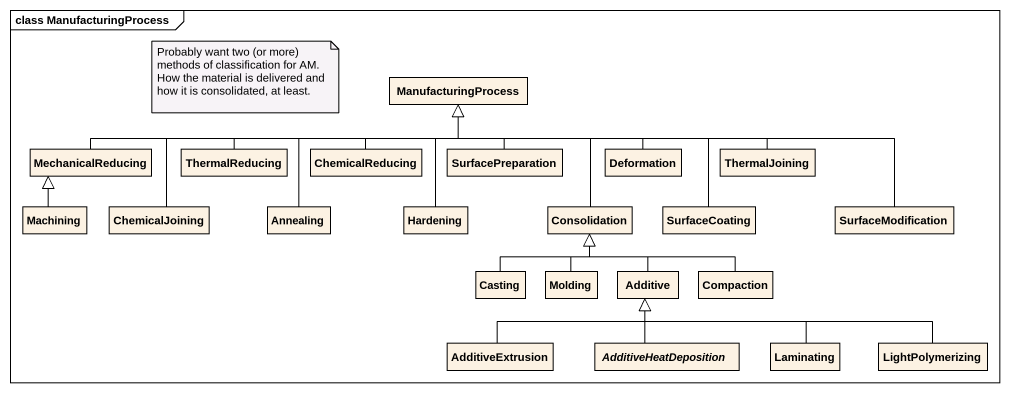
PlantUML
@startuml
mainframe class ManufacturingProcess
hide circle
hide empty members
class ManufacturingProcess
class MechanicalReducing
class ThermalReducing
class ChemicalReducing
class SurfacePreparation
class Deformation
class ThermalJoining
class Machining
class ChemicalJoining
class Annealing
class Hardening
class Consolidation
class SurfaceCoating
class SurfaceModification
class Casting
class Molding
class Additive
class Compaction
class AdditiveExtrusion
abstract class AdditiveHeatDeposition
class Laminating
class LightPolymerizing
MechanicalReducing -right-|> ManufacturingProcess
ThermalReducing -right-|> ManufacturingProcess
ChemicalReducing -up-|> ManufacturingProcess
SurfacePreparation -up-|> ManufacturingProcess
Deformation -left-|> ManufacturingProcess
ThermalJoining -left-|> ManufacturingProcess
Machining -up-|> MechanicalReducing
ChemicalJoining -right-|> ManufacturingProcess
Annealing -up-|> ManufacturingProcess
Hardening -up-|> ManufacturingProcess
Consolidation -up-|> ManufacturingProcess
SurfaceCoating -left-|> ManufacturingProcess
SurfaceModification -left-|> ManufacturingProcess
Casting -up-|> Consolidation
Molding -up-|> Consolidation
Additive -up-|> Consolidation
Compaction -left-|> Consolidation
AdditiveExtrusion -right-|> Additive
AdditiveHeatDeposition -up-|> Additive
Laminating -left-|> Additive
LightPolymerizing -left-|> Additive
note as N1
  Probably want two (or more) methods of classification for AM. How the material is delivered and how it is consolidated, at least.
end note
@enduml
